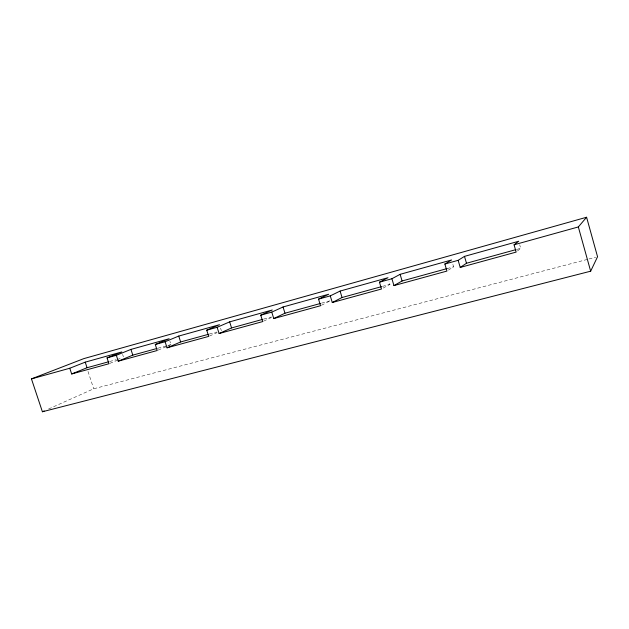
<?xml version="1.0" encoding="UTF-8"?>
<svg xmlns="http://www.w3.org/2000/svg" width="629" height="629" viewBox="0 0 629 629"><rect width="100%" height="100%" fill="white"/><g stroke="black" fill="none" stroke-linecap="round" stroke-linejoin="round"><path stroke-width="0.47" stroke-dasharray="3.15 2.36" d="M517.455 251.018L520.718 248.313L519.711 244.783M448.406 270.124L453.572 266.806L452.581 263.394M383.179 288.082L389.964 284.324L388.981 281.014M321.395 305.301L330.618 300.662L320.373 303.485M263.606 321.167L272.428 317.024M48.598 408.976L93.697 388.785L588.044 259.234M209.528 336.02L217.147 332.623M158.076 350.141L166.677 346.461M167.542 346.092L170.986 344.613L169.916 341.264M109.816 363.381L118.472 359.796M109.588 361.526L116.153 359.709M117.096 359.458L121.79 358.16M157.942 348.207L170.986 344.613M209.331 334.054L216.746 332.018M263.771 319.068L271.351 316.977M382.448 286.392L389.964 284.324M447.022 268.607L453.572 266.806M516.975 249.343L520.718 248.313M588.996 258.983L595.647 257.237M87.997 371.417L93.697 388.785M122.608 354.386L123.402 356.832M220.567 328.157L221.377 330.744"/><path stroke-width="0.94" d="M590.662 271.193L597.55 256.742L586.59 217.249L83.806 358.624L31.45 378.894L42.402 411.751L590.662 271.193L578.334 226.943L586.59 217.249M458.156 260.327L460.224 267.435L516.15 252.095L514.066 244.799L518.705 241.253L464.485 256.373L458.156 260.327L444.868 264.023L446.928 271.075L393.951 285.597L391.914 278.733L400.123 274.33L451.583 259.974L444.868 264.023M460.224 267.435L466.482 263.252L516.039 249.603M393.951 285.597L402.088 280.982L447.022 268.607M330.264 295.866L332.277 302.51L381.481 289.018L379.452 282.201L387.999 277.711L340.1 291.07L330.264 295.866L318.541 299.121L320.554 305.725L273.757 318.557L271.767 312.118L283.05 306.976L328.676 294.254L318.541 299.121M332.277 302.51L342.042 297.517L381.504 286.651M273.757 318.557L284.968 313.226L320.373 303.485M217.131 327.3L219.096 333.543L262.725 321.584L260.744 315.184L272.278 309.987L229.656 321.867L217.131 327.3L206.721 330.194L208.686 336.397L167.047 347.813L165.105 341.751L178.746 336.067L219.482 324.706L206.721 330.194M219.096 333.543L231.558 327.937L262.828 319.328M42.402 411.751L44.172 410.957M167.047 347.813L180.617 341.964L208.411 334.313M118.26 361.188L157.211 350.51L155.277 344.488L169.115 338.756L130.942 349.402L116.349 355.299L118.26 361.188L132.798 355.133L157.014 348.466M71.667 373.964L108.951 363.743L107.048 357.885L121.814 351.949L85.23 362.147L69.78 368.24L71.667 373.964L87.054 367.729L108.644 361.777M31.45 378.894L69.78 368.24M107.048 357.885L116.349 355.299M155.277 344.488L165.105 341.751M260.744 315.184L271.767 312.118M379.452 282.201L391.914 278.733M514.066 244.799L578.334 226.943M85.23 362.147L87.054 367.729M130.942 349.402L132.798 355.133M178.746 336.067L180.617 341.964M229.656 321.867L231.558 327.937M283.05 306.976L284.968 313.226M340.1 291.07L342.042 297.517M400.123 274.33L402.088 280.982M464.485 256.373L466.482 263.252"/></g></svg>
